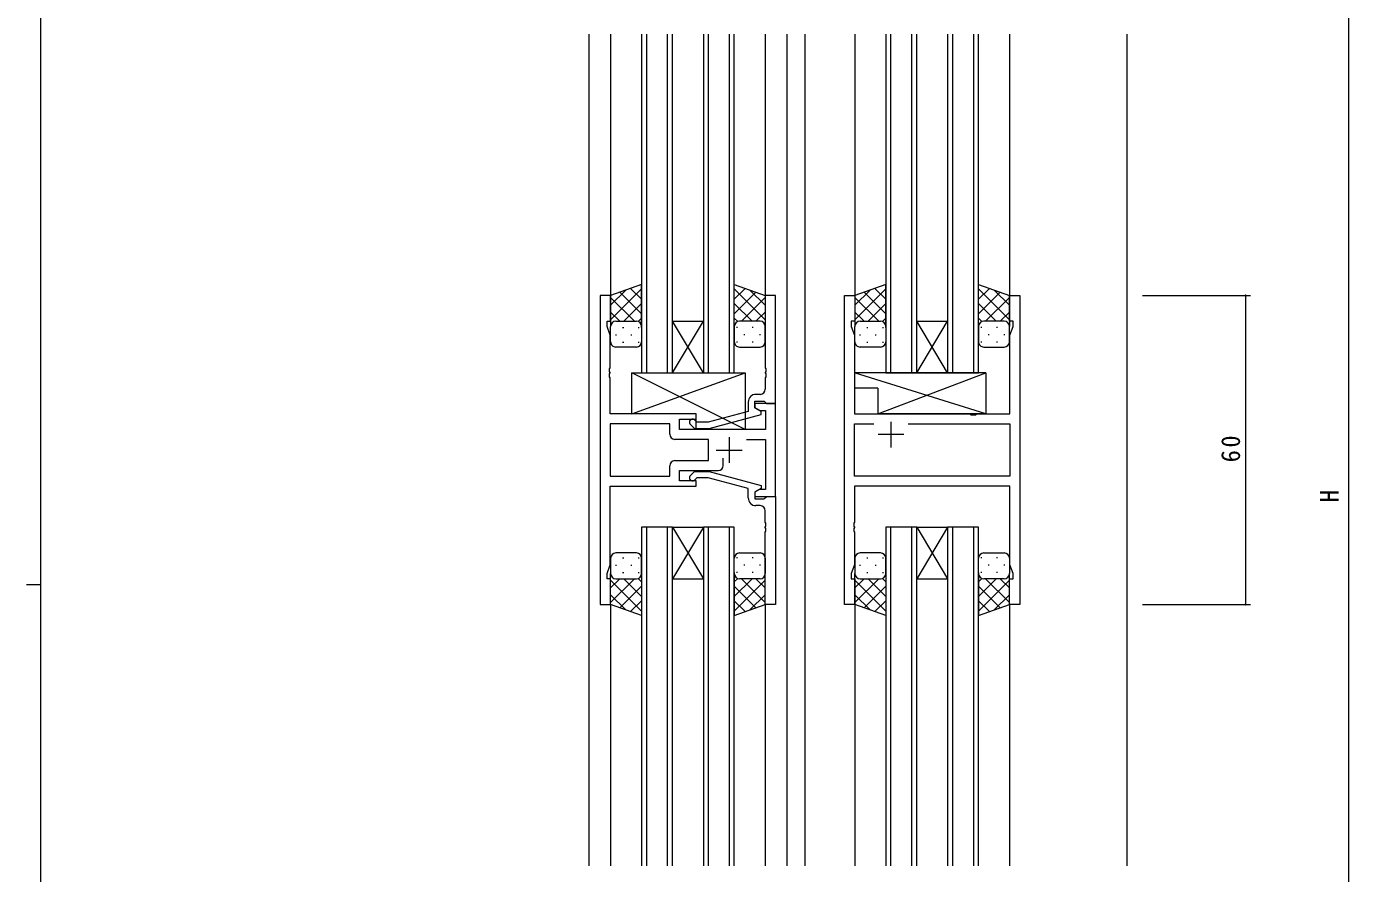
# Model space of a CAD drawing. Units: millimetres on the paper. Extents: x -420 to 373, y -297 to 267.
# Drawn here: x -420.5 to -163.9, y -54.3 to 110.2 of the extents above; entities that cross this region are included whole.
import ezdxf
from ezdxf.enums import TextEntityAlignment as Align

# ---------------------------------------------------------------- set-up
doc = ezdxf.new("R2010")
doc.units = ezdxf.units.MM
for name, color, linetype, lineweight in [('0-1_YKK_ZWAK', 7, 'Continuous', 9), ('0-3_YKK_12', 2, 'Continuous', 9), ('0-4_YKK_D', 6, 'Continuous', 9), ('0-6_YKK_13', 4, 'Continuous', 9), ('0-7_YKK_11', 7, 'Continuous', 9)]:
    doc.layers.add(name, color=color, linetype=linetype, lineweight=lineweight)
doc.styles.add('ＭＳ ゴシック', font='')
doc.styles.get('ＭＳ ゴシック').set_extended_font_data('MS Gothic')

msp = doc.modelspace()

# ---------------------------------------------------------------- linework, layer by layer
at = {"layer": '0-1_YKK_ZWAK'}
for p, q in [((-417.7, -260.6), (-417.7, 264.4)), ((-420.5, 1.9), (-417.7, 1.9))]:
    msp.add_line(p, q, dxfattribs=at)
at = {"layer": '0-3_YKK_12'}
for p, q in [((-311.339, 108.749), (-311.339, -52.751)), ((-307.139, 108.749), (-307.139, 57.999)), ((-301.141, 108.749), (-301.141, 42.998)), ((-300.141, 42.998), (-300.141, 108.749)), ((-296.141, 108.749), (-296.141, 42.998)), ((-295.141, 42.998), (-295.141, 108.749)), ((-289.141, 108.749), (-289.141, 42.998)), ((-288.141, 42.998), (-288.141, 108.749)), ((-284.141, 108.749), (-284.141, 42.998)), ((-283.141, 42.998), (-283.141, 108.749)), ((-277.139, 108.749), (-277.139, 57.999)), ((-272.939, 108.749), (-272.939, -52.751)), ((-269.438, 108.749), (-269.438, -52.751)), ((-259.739, 108.749), (-259.739, 57.999)), ((-253.741, 108.749), (-253.741, 42.998)), ((-252.741, 42.998), (-252.741, 108.749)), ((-248.741, 108.749), (-248.741, 42.998)), ((-247.741, 42.998), (-247.741, 108.749)), ((-241.741, 108.749), (-241.741, 42.998)), ((-240.741, 42.998), (-240.741, 108.749)), ((-236.741, 108.749), (-236.741, 42.998)), ((-235.741, 42.998), (-235.741, 108.749)), ((-229.739, 108.749), (-229.739, 57.999)), ((-206.939, 108.749), (-206.939, -52.751)), ((-289.141, 42.998), (-295.141, 52.998)), ((-295.141, 42.998), (-289.141, 52.998)), ((-295.141, 52.998), (-289.141, 52.998)), ((-241.741, 42.998), (-247.741, 52.998)), ((-247.741, 42.998), (-241.741, 52.998)), ((-247.741, 52.998), (-241.741, 52.998)), ((-301.141, 42.998), (-295.141, 42.998)), ((-295.141, 42.998), (-289.141, 42.998)), ((-289.141, 42.998), (-283.141, 42.998)), ((-253.741, 42.998), (-247.741, 42.998)), ((-247.741, 42.998), (-241.741, 42.998)), ((-241.741, 42.998), (-235.741, 42.998)), ((-295.141, 12.998), (-301.141, 12.998)), ((-301.141, 12.998), (-301.141, -52.751)), ((-300.141, -52.751), (-300.141, 12.998)), ((-296.141, 12.998), (-296.141, -52.751)), ((-289.141, 12.998), (-295.141, 2.998)), ((-295.141, 12.998), (-289.141, 2.998)), ((-295.141, 12.998), (-289.141, 12.998)), ((-295.141, -52.751), (-295.141, 12.998)), ((-283.141, 12.998), (-289.141, 12.998)), ((-289.141, 12.998), (-289.141, -52.751)), ((-288.141, -52.751), (-288.141, 12.998)), ((-284.141, 12.998), (-284.141, -52.751)), ((-283.141, -52.751), (-283.141, 12.998)), ((-247.741, 12.998), (-253.741, 12.998)), ((-253.741, 12.998), (-253.741, -52.751)), ((-252.741, -52.751), (-252.741, 12.998)), ((-248.741, 12.998), (-248.741, -52.751)), ((-241.741, 12.998), (-247.741, 2.998)), ((-247.741, 12.998), (-241.741, 2.998)), ((-247.741, 12.998), (-241.741, 12.998)), ((-247.741, -52.751), (-247.741, 12.998)), ((-235.741, 12.998), (-241.741, 12.998)), ((-241.741, 12.998), (-241.741, -52.751)), ((-240.741, -52.751), (-240.741, 12.998)), ((-236.741, 12.998), (-236.741, -52.751)), ((-235.741, -52.751), (-235.741, 12.998)), ((-295.141, 2.998), (-289.141, 2.998)), ((-247.741, 2.998), (-241.741, 2.998)), ((-307.139, -2.001), (-307.139, -52.751)), ((-277.139, -2.001), (-277.139, -52.751)), ((-259.739, -2.001), (-259.739, -52.751)), ((-229.739, -2.001), (-229.739, -52.751))]:
    msp.add_line(p, q, dxfattribs=at)
at = {"layer": '0-4_YKK_D'}
for p, q in [((-163.941, 212.499), (-163.941, -173.501)), ((-203.939, 57.999), (-182.941, 57.999)), ((-183.941, 57.999), (-183.941, -2.001)), ((-203.939, -2.001), (-182.941, -2.001))]:
    msp.add_line(p, q, dxfattribs=at)
for centre, start, end in [((-183.941, 57.999), 90, 270), ((-183.941, 57.999), 270, 90), ((-183.941, -2.001), 90, 270), ((-183.941, -2.001), 270, 90)]:
    msp.add_arc(centre, 0.106, start, end, dxfattribs=at)
at = {"layer": '0-6_YKK_13'}
for p, q in [((-301.142, 60.142), (-307.142, 57.999)), ((-307.142, 53.267), (-301.142, 59.267)), ((-307.142, 56.096), (-304.182, 59.056)), ((-301.142, 57.276), (-303.254, 59.388)), ((-301.142, 51.777), (-301.142, 60.142)), ((-283.141, 60.142), (-277.141, 57.999)), ((-283.141, 51.777), (-283.141, 60.142)), ((-283.141, 57.276), (-281.029, 59.388)), ((-277.141, 53.267), (-283.141, 59.267)), ((-277.141, 56.096), (-280.102, 59.056)), ((-253.742, 60.142), (-259.742, 57.999)), ((-259.742, 53.267), (-253.742, 59.267)), ((-259.742, 56.096), (-256.782, 59.056)), ((-253.742, 57.276), (-255.854, 59.388)), ((-253.742, 51.777), (-253.742, 60.142)), ((-235.741, 60.142), (-229.741, 57.999)), ((-235.741, 51.777), (-235.741, 60.142)), ((-235.741, 57.276), (-233.629, 59.388)), ((-229.741, 53.267), (-235.741, 59.267)), ((-229.741, 56.096), (-232.702, 59.056)), ((-307.142, 57.999), (-307.142, 51.999)), ((-302.522, 52.999), (-307.142, 57.619)), ((-301.142, 54.447), (-305.338, 58.643)), ((-283.141, 54.447), (-278.945, 58.643)), ((-281.761, 52.999), (-277.141, 57.619)), ((-277.141, 57.999), (-277.141, 51.999)), ((-259.742, 57.999), (-259.742, 51.999)), ((-255.122, 52.999), (-259.742, 57.619)), ((-253.742, 54.447), (-257.938, 58.643)), ((-235.741, 54.447), (-231.545, 58.643)), ((-234.361, 52.999), (-229.741, 57.619)), ((-229.741, 57.999), (-229.741, 51.999)), ((-305.351, 52.999), (-307.142, 54.791)), ((-304.582, 52.999), (-301.142, 56.439)), ((-279.701, 52.999), (-283.141, 56.439)), ((-278.933, 52.999), (-277.141, 54.791)), ((-257.951, 52.999), (-259.742, 54.791)), ((-257.182, 52.999), (-253.742, 56.439)), ((-232.301, 52.999), (-235.741, 56.439)), ((-231.533, 52.999), (-229.741, 54.791)), ((-307.142, 48.999), (-307.142, 51.999)), ((-306.142, 52.999), (-302.542, 52.999)), ((-305.742, 52.999), (-302.142, 52.999)), ((-304.807, 51.777), (-304.607, 51.777)), ((-301.81, 52.942), (-301.142, 53.61)), ((-301.777, 51.777), (-301.577, 51.777)), ((-301.142, 51.999), (-301.142, 48.999)), ((-282.473, 52.942), (-283.141, 53.61)), ((-283.141, 51.999), (-283.141, 48.999)), ((-282.506, 51.777), (-282.706, 51.777)), ((-278.541, 52.999), (-282.141, 52.999)), ((-278.141, 52.999), (-281.741, 52.999)), ((-279.476, 51.777), (-279.676, 51.777)), ((-277.141, 48.999), (-277.141, 51.999)), ((-259.742, 48.999), (-259.742, 51.999)), ((-258.742, 52.999), (-255.142, 52.999)), ((-258.342, 52.999), (-254.742, 52.999)), ((-257.407, 51.777), (-257.207, 51.777)), ((-254.41, 52.942), (-253.742, 53.61)), ((-254.377, 51.777), (-254.177, 51.777)), ((-253.742, 51.999), (-253.742, 48.999)), ((-235.073, 52.942), (-235.741, 53.61)), ((-235.741, 51.999), (-235.741, 48.999)), ((-235.106, 51.777), (-235.306, 51.777)), ((-231.141, 52.999), (-234.741, 52.999)), ((-230.741, 52.999), (-234.341, 52.999)), ((-232.076, 51.777), (-232.276, 51.777)), ((-229.741, 48.999), (-229.741, 51.999)), ((-306.222, 50.362), (-306.022, 50.362)), ((-304.807, 48.947), (-304.607, 48.947)), ((-303.192, 50.362), (-302.992, 50.362)), ((-301.777, 48.947), (-301.577, 48.947)), ((-282.506, 48.947), (-282.706, 48.947)), ((-281.091, 50.362), (-281.291, 50.362)), ((-279.476, 48.947), (-279.676, 48.947)), ((-278.061, 50.362), (-278.261, 50.362)), ((-258.822, 50.362), (-258.622, 50.362)), ((-257.407, 48.947), (-257.207, 48.947)), ((-255.792, 50.362), (-255.592, 50.362)), ((-254.377, 48.947), (-254.177, 48.947)), ((-235.106, 48.947), (-235.306, 48.947)), ((-233.691, 50.362), (-233.891, 50.362)), ((-232.076, 48.947), (-232.276, 48.947)), ((-230.661, 50.362), (-230.861, 50.362)), ((-302.142, 47.999), (-306.142, 47.999)), ((-282.141, 47.999), (-278.141, 47.999)), ((-254.742, 47.999), (-258.742, 47.999)), ((-234.741, 47.999), (-230.741, 47.999)), ((-281.041, 31.999), (-303.041, 42.999)), ((-303.041, 34.999), (-281.041, 42.999)), ((-234.315, 42.998), (-259.811, 42.998)), ((-255.315, 34.999), (-234.315, 42.998)), ((-234.315, 42.998), (-234.315, 34.999)), ((-255.315, 39.998), (-259.811, 39.998)), ((-255.315, 39.998), (-255.315, 34.999)), ((-234.315, 34.999), (-255.315, 34.999)), ((-302.142, 7.999), (-306.142, 7.999)), ((-282.141, 7.999), (-278.141, 7.999)), ((-254.742, 7.999), (-258.742, 7.999)), ((-234.741, 7.999), (-230.741, 7.999)), ((-307.142, 6.999), (-307.142, 3.999)), ((-306.222, 5.635), (-306.022, 5.635)), ((-304.807, 7.05), (-304.607, 7.05)), ((-303.192, 5.635), (-302.992, 5.635)), ((-301.777, 7.05), (-301.577, 7.05)), ((-301.142, 3.999), (-301.142, 6.999)), ((-283.141, 3.999), (-283.141, 6.999)), ((-282.506, 7.05), (-282.706, 7.05)), ((-281.091, 5.635), (-281.291, 5.635)), ((-279.476, 7.05), (-279.676, 7.05)), ((-278.061, 5.635), (-278.261, 5.635)), ((-277.141, 6.999), (-277.141, 3.999)), ((-259.742, 6.999), (-259.742, 3.999)), ((-258.822, 5.635), (-258.622, 5.635)), ((-257.407, 7.05), (-257.207, 7.05)), ((-255.792, 5.635), (-255.592, 5.635)), ((-254.377, 7.05), (-254.177, 7.05)), ((-253.742, 3.999), (-253.742, 6.999)), ((-235.741, 3.999), (-235.741, 6.999)), ((-235.106, 7.05), (-235.306, 7.05)), ((-233.691, 5.635), (-233.891, 5.635)), ((-232.076, 7.05), (-232.276, 7.05)), ((-230.661, 5.635), (-230.861, 5.635)), ((-229.741, 6.999), (-229.741, 3.999)), ((-307.142, -2.001), (-307.142, 3.999)), ((-305.351, 2.999), (-307.142, 1.207)), ((-302.522, 2.999), (-307.142, -1.621)), ((-307.142, 2.731), (-301.142, -3.269)), ((-306.142, 2.999), (-302.542, 2.999)), ((-305.742, 2.999), (-302.142, 2.999)), ((-304.807, 4.22), (-304.607, 4.22)), ((-304.582, 2.999), (-301.142, -0.441)), ((-301.81, 3.056), (-301.142, 2.388)), ((-301.777, 4.22), (-301.577, 4.22)), ((-301.142, 4.22), (-301.142, -4.144)), ((-283.141, 4.22), (-283.141, -4.144)), ((-282.473, 3.056), (-283.141, 2.388)), ((-279.701, 2.999), (-283.141, -0.441)), ((-277.141, 2.731), (-283.141, -3.269)), ((-282.506, 4.22), (-282.706, 4.22)), ((-278.541, 2.999), (-282.141, 2.999)), ((-281.761, 2.999), (-277.141, -1.621)), ((-278.141, 2.999), (-281.741, 2.999)), ((-279.476, 4.22), (-279.676, 4.22)), ((-278.933, 2.999), (-277.141, 1.207)), ((-277.141, -2.001), (-277.141, 3.999)), ((-259.742, -2.001), (-259.742, 3.999)), ((-257.951, 2.999), (-259.742, 1.207)), ((-255.122, 2.999), (-259.742, -1.621)), ((-259.742, 2.731), (-253.742, -3.269)), ((-258.742, 2.999), (-255.142, 2.999)), ((-258.342, 2.999), (-254.742, 2.999)), ((-257.407, 4.22), (-257.207, 4.22)), ((-257.182, 2.999), (-253.742, -0.441)), ((-254.41, 3.056), (-253.742, 2.388)), ((-254.377, 4.22), (-254.177, 4.22)), ((-253.742, 4.22), (-253.742, -4.144)), ((-235.741, 4.22), (-235.741, -4.144)), ((-235.073, 3.056), (-235.741, 2.388)), ((-232.301, 2.999), (-235.741, -0.441)), ((-229.741, 2.731), (-235.741, -3.269)), ((-235.106, 4.22), (-235.306, 4.22)), ((-231.141, 2.999), (-234.741, 2.999)), ((-234.361, 2.999), (-229.741, -1.621)), ((-230.741, 2.999), (-234.341, 2.999)), ((-232.076, 4.22), (-232.276, 4.22)), ((-231.533, 2.999), (-229.741, 1.207)), ((-229.741, -2.001), (-229.741, 3.999)), ((-301.142, 1.55), (-305.338, -2.646)), ((-283.141, 1.55), (-278.945, -2.646)), ((-253.742, 1.55), (-257.938, -2.646)), ((-235.741, 1.55), (-231.545, -2.646)), ((-307.142, -0.098), (-304.182, -3.059)), ((-301.142, -4.144), (-307.142, -2.001)), ((-301.142, -1.278), (-303.254, -3.39)), ((-283.141, -1.278), (-281.029, -3.39)), ((-283.141, -4.144), (-277.141, -2.001)), ((-277.141, -0.098), (-280.102, -3.059)), ((-259.742, -0.098), (-256.782, -3.059)), ((-253.742, -4.144), (-259.742, -2.001)), ((-253.742, -1.278), (-255.854, -3.39)), ((-235.741, -1.278), (-233.629, -3.39)), ((-235.741, -4.144), (-229.741, -2.001)), ((-229.741, -0.098), (-232.702, -3.059))]:
    msp.add_line(p, q, dxfattribs=at)
msp.add_lwpolyline([(-303.041, 34.999), (-303.041, 42.999), (-281.041, 42.999), (-281.041, 31.999), (-290.541, 31.999), (-290.541, 34.999)], close=True, dxfattribs=at)
msp.add_lwpolyline([(-234.315, 34.999), (-259.811, 42.998), (-259.811, 39.998)], dxfattribs=at)
for centre, start, end in [((-306.142, 51.999), 89.99998, 179.99998), ((-306.142, 51.999), 89.99998, 179.99998), ((-302.142, 51.999), 359.99998, 89.99998), ((-302.142, 51.999), 359.99998, 89.99998), ((-282.141, 51.999), 89.99998, 179.99998), ((-282.141, 51.999), 89.99998, 179.99998), ((-278.141, 51.999), 359.99998, 89.99998), ((-278.141, 51.999), 359.99998, 89.99998), ((-258.742, 51.999), 89.99998, 179.99998), ((-258.742, 51.999), 89.99998, 179.99998), ((-254.742, 51.999), 359.99998, 89.99998), ((-254.742, 51.999), 359.99998, 89.99998), ((-234.741, 51.999), 89.99998, 179.99998), ((-234.741, 51.999), 89.99998, 179.99998), ((-230.741, 51.999), 359.99998, 89.99998), ((-230.741, 51.999), 359.99998, 89.99998), ((-306.142, 48.999), 179.99998, 269.99998), ((-302.142, 48.999), 269.99998, 359.99998), ((-282.141, 48.999), 179.99998, 269.99998), ((-278.141, 48.999), 269.99998, 359.99998), ((-258.742, 48.999), 179.99998, 269.99998), ((-254.742, 48.999), 269.99998, 359.99998), ((-234.741, 48.999), 179.99998, 269.99998), ((-230.741, 48.999), 269.99998, 359.99998), ((-306.142, 6.999), 90, 180), ((-302.142, 6.999), 0, 90), ((-282.141, 6.999), 90, 180), ((-278.141, 6.999), 0, 90), ((-258.742, 6.999), 90, 180), ((-254.742, 6.999), 0, 90), ((-234.741, 6.999), 90, 180), ((-230.741, 6.999), 0, 90), ((-306.142, 3.999), 180, 270), ((-306.142, 3.999), 180, 270), ((-302.142, 3.999), 270, 0), ((-302.142, 3.999), 270, 0), ((-282.141, 3.999), 180, 270), ((-282.141, 3.999), 180, 270), ((-278.141, 3.999), 270, 0), ((-278.141, 3.999), 270, 0), ((-258.742, 3.999), 180, 270), ((-258.742, 3.999), 180, 270), ((-254.742, 3.999), 270, 0), ((-254.742, 3.999), 270, 0), ((-234.741, 3.999), 180, 270), ((-234.741, 3.999), 180, 270), ((-230.741, 3.999), 270, 0), ((-230.741, 3.999), 270, 0)]:
    msp.add_arc(centre, 1, start, end, dxfattribs=at)
at = {"layer": '0-7_YKK_11'}
for p, q in [((-229.741, 57.999), (-227.741, 57.999)), ((-278.141, 38.799), (-278.941, 38.799)), ((-252.741, 33.499), (-252.741, 28.499)), ((-295.671, 33.069), (-307.211, 33.069)), ((-295.671, 31.069), (-295.671, 33.069)), ((-250.241, 30.999), (-255.241, 30.999)), ((-249.39, 33.069), (-229.671, 33.069)), ((-284.141, 30.499), (-284.141, 25.499)), ((-286.641, 27.999), (-281.641, 27.999)), ((-285.291, 24.999), (-285.291, 26.438)), ((-278.14, 17.199), (-278.94, 17.199))]:
    msp.add_line(p, q, dxfattribs=at)
for points in [[(-280.79, 30.069), (-277.071, 30.069), (-277.071, 20.299), (-278.275, 20.299), (-279.141, 19.799), (-279.141, 18.999), (-275.141, 18.999), (-275.141, 36.999), (-279.141, 36.999), (-279.141, 36.199), (-278.275, 35.699), (-277.071, 35.699), (-277.071, 31.999), (-293.741, 31.999), (-293.741, 33.999), (-290.541, 33.999), (-290.541, 34.999), (-307.211, 34.999), (-307.211, 42.041), (-307.331, 42.224), (-307.331, 42.774), (-307.211, 42.957), (-307.211, 43.041), (-307.331, 43.224), (-307.331, 43.774), (-307.211, 43.957), (-307.211, 50.268), (-307.841, 51.999), (-307.841, 52.999), (-307.141, 52.999), (-307.141, 57.999), (-309.141, 57.999), (-309.141, -2.001), (-307.141, -2.001), (-307.141, 2.999), (-307.841, 2.999), (-307.841, 3.999), (-307.211, 5.73), (-307.211, 20.999), (-290.541, 20.999)], [(-275.141, 36.999), (-275.141, 57.999), (-277.141, 57.999), (-277.141, 43.957), (-277.021, 43.774), (-277.021, 43.224), (-277.141, 43.041), (-277.141, 42.957), (-277.021, 42.774), (-277.021, 42.224), (-277.141, 42.041), (-277.141, 39.799)], [(-227.741, 57.999), (-227.741, -2.001), (-229.741, -2.001), (-229.741, 2.999), (-229.041, 2.999), (-229.041, 3.999), (-229.671, 5.73), (-229.671, 20.999), (-259.811, 20.999), (-259.811, 13.957), (-259.931, 13.774), (-259.931, 13.224), (-259.811, 13.041), (-259.811, 12.957), (-259.931, 12.774), (-259.931, 12.224), (-259.811, 12.041), (-259.811, 5.73), (-260.441, 3.999), (-260.441, 2.999), (-259.741, 2.999), (-259.741, -2.001), (-261.741, -2.001), (-261.741, 57.999), (-259.741, 57.999), (-259.741, 52.999), (-260.441, 52.999), (-260.441, 51.999), (-259.811, 50.268), (-259.811, 34.999), (-237.411, 34.999), (-237.22, 34.856), (-236.261, 34.856), (-236.07, 34.999), (-229.671, 34.999), (-229.671, 50.268), (-229.041, 51.999), (-229.041, 52.999), (-229.741, 52.999), (-229.741, 57.999)], [(-291.665, 32.975), (-290.889, 32.199), (-288.044, 32.199), (-277.941, 34.906), (-277.941, 35.506), (-279.141, 36.199), (-279.141, 37.499), (-277.341, 37.499), (-277.141, 37.299), (-276.841, 36.999), (-275.141, 36.999)], [(-280.441, 37.299), (-280.441, 35.479), (-288.202, 33.399), (-290.392, 33.399), (-290.816, 33.823)], [(-295.671, 33.069), (-307.211, 33.069), (-307.211, 22.929), (-295.671, 22.929), (-295.671, 24.929)], [(-249.39, 33.069), (-229.671, 33.069), (-229.671, 22.929), (-259.811, 22.929), (-259.811, 33.069), (-256.091, 33.069)], [(-294.671, 25.929), (-288.141, 25.929), (-288.141, 30.069), (-294.671, 30.069)], [(-290.541, 20.999), (-290.541, 21.999), (-293.741, 21.999), (-293.741, 23.999), (-286.291, 23.999)], [(-291.664, 23.023), (-290.889, 23.799), (-288.044, 23.799), (-277.94, 21.092), (-277.94, 20.492), (-279.14, 19.799), (-279.14, 18.499), (-277.34, 18.499), (-277.14, 18.699), (-276.84, 18.999), (-275.14, 18.999)], [(-280.44, 18.699), (-280.44, 20.519), (-288.201, 22.599), (-290.392, 22.599), (-290.816, 22.175)], [(-275.14, 18.999), (-275.14, -2.001), (-277.14, -2.001), (-277.14, 12.041), (-277.02, 12.224), (-277.02, 12.774), (-277.14, 12.957), (-277.14, 13.041), (-277.02, 13.224), (-277.02, 13.774), (-277.14, 13.957), (-277.14, 16.199)]]:
    msp.add_lwpolyline(points, dxfattribs=at)
for centre, radius, start, end in [((-278.941, 37.299), 1.5, 90, 179.99998), ((-278.141, 39.799), 1, 270, 359.99998), ((-291.241, 33.399), 0.6, 44.99998, 225), ((-294.671, 31.069), 1, 180, 269.99998), ((-294.671, 24.929), 1, 90, 179.99998), ((-286.291, 24.999), 1, 270, 359.99998), ((-291.24, 22.599), 0.6, 134.99998, 315), ((-278.94, 18.699), 1.5, 180, 269.99998), ((-278.14, 16.199), 1, 0, 89.99998)]:
    msp.add_arc(centre, radius, start, end, dxfattribs=at)

# ---------------------------------------------------------------- texts
at = {"layer": '0-4_YKK_D', "color": 3, "style": 'ＭＳ ゴシック'}
msp.add_text('H', height=3.666, rotation=90, dxfattribs=at).set_placement((-164.741, 17.774), align=Align.BOTTOM_LEFT)
at = {"layer": '0-4_YKK_D', "color": 3, "insert": (-184.941, 25.599), "char_height": 3.666, "attachment_point": 7, "rotation": 90, "style": 'ＭＳ ゴシック'}
msp.add_mtext('\\T1.21;\\W0.95;60', dxfattribs=at)

doc.saveas('drawing.dxf')
